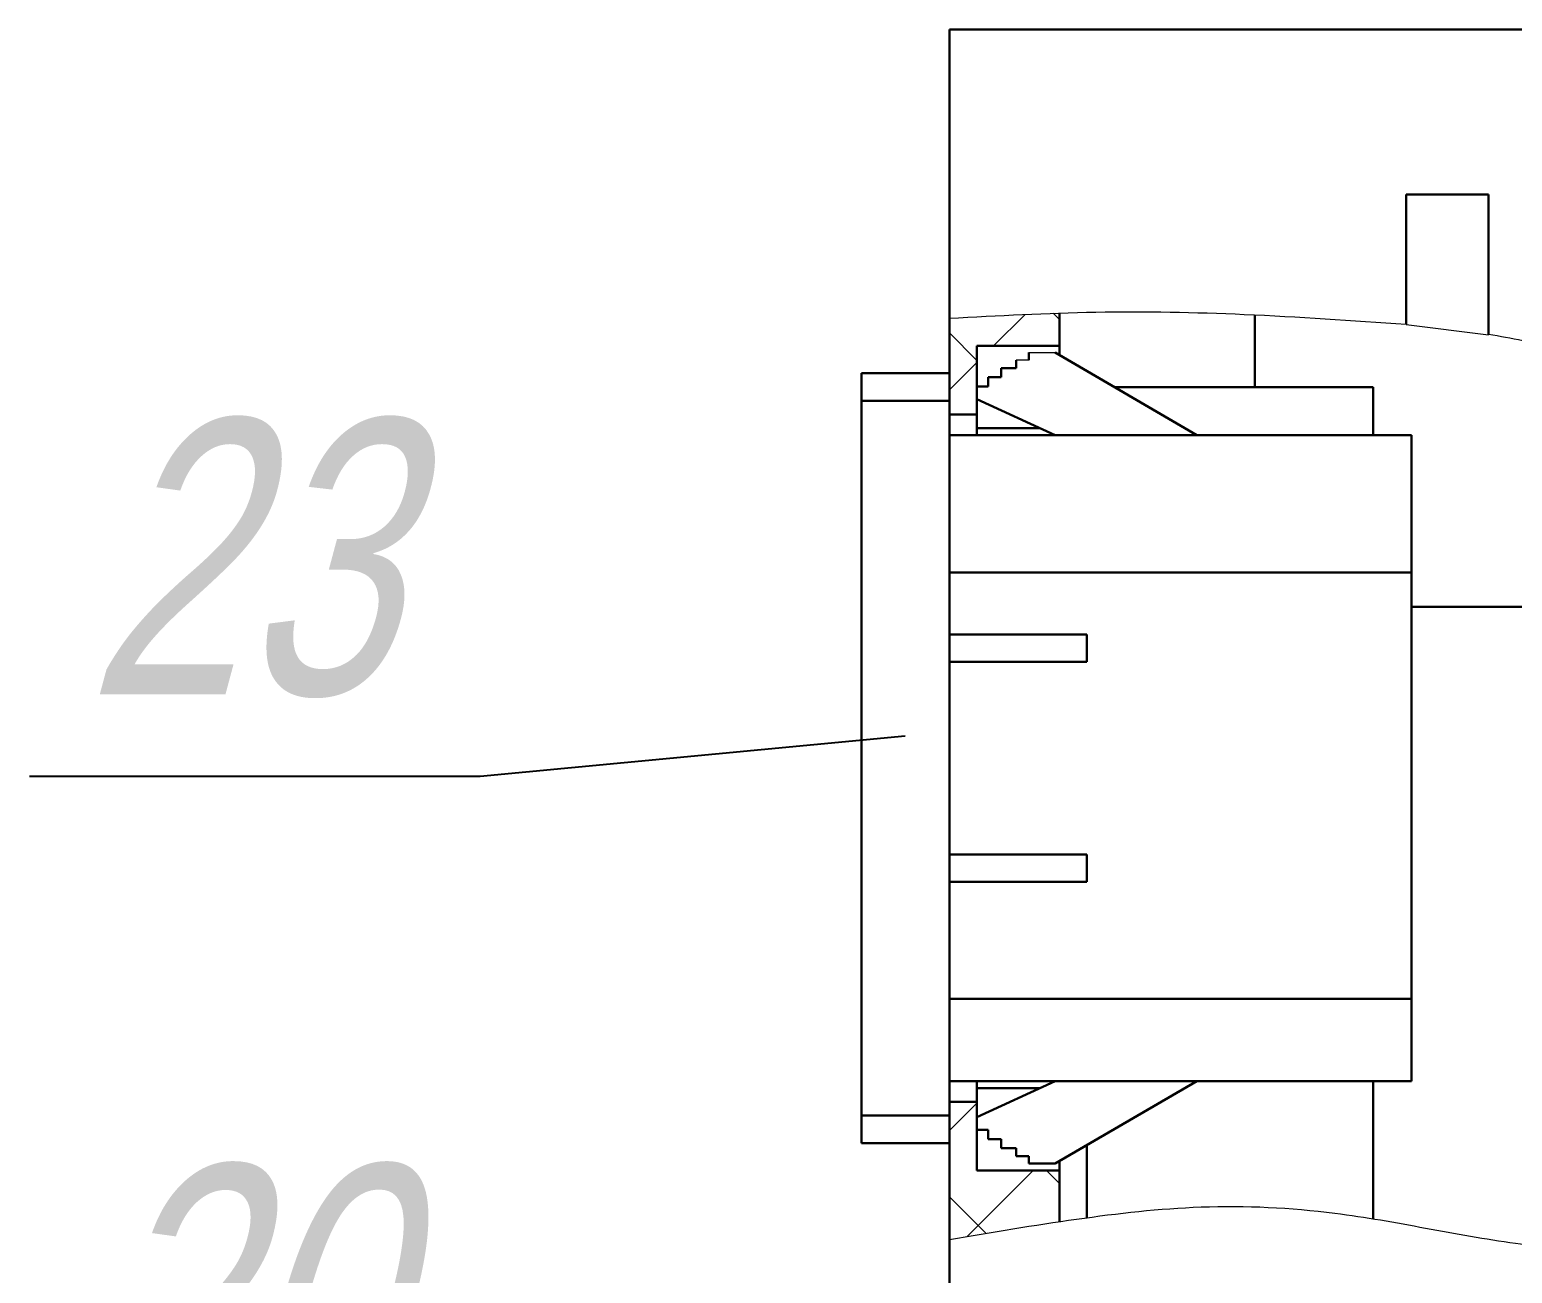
# Model space of a CAD drawing. Header units: millimetres. Extents: x 7140 to 8879, y -16257 to -5062.
# Drawn here: x 7426.27 to 7453.22, y -13279.17 to -13256.55 of the extents above; entities that cross this region are included whole.
import ezdxf

# ---------------------------------------------------------------- set-up
doc = ezdxf.new("R2010")
doc.units = ezdxf.units.MM
doc.layers.add('КА тонкая', color=7, linetype='Continuous', lineweight=15)
doc.styles.add('CLW', font='clw.shx', dxfattribs={"width": 0.75, "oblique": 15})
doc.styles.get("Standard").update_dxf_attribs({"font": 'ARIALN.TTF', "height": 3.4})
doc.dimstyles.new('SLDDIMSTYLE0', dxfattribs={"dimtxt": 0.18, "dimasz": 3.5, "dimexe": 0, "dimexo": 0.0625, "dimgap": 0, "dimtad": 0, "dimtih": 1, "dimtoh": 1, "dimdec": 0, "dimrnd": 1e-09, "dimzin": 0, "dimdsep": 46, "dimtxsty": 'Standard', "dimblk1": 'NONE', "dimblk2": 'NONE', "dimsah": 1, "dimcen": 0.09, "dimadec": 0, "dimazin": 0, "dimtfac": 3.5, "dimtdec": 0, "dimtofl": 0, "dimtmove": 0, "dimatfit": 3, "dimldrblk": 'NONE', "dimfxl": 1, "dimfrac": 2, "dimtolj": 1, "dimtzin": 0, "dimarcsym": 0})

# ---------------------------------------------------------------- blocks, each defined once
blk = doc.blocks.new('_None')

msp = doc.modelspace()

# ---------------------------------------------------------------- hatches: boundary and pattern name
at = {"layer": 'КА тонкая', "linetype": 'ByBlock', "lineweight": 15, "ltscale": 20}
h = msp.add_hatch(dxfattribs=at)
h.set_pattern_fill('ANSI37', color=256, scale=0.5)
h.set_pattern_definition([(45, (0, 0.1311), (-1.12253202, 1.12253202), []), (135, (0, 0.1311), (-1.12253202, -1.12253202), [])])
edge = h.paths.add_edge_path()
edge.add_spline(control_points=[(7444.99217, -13261.70286), (7444.32527, -13261.72543), (7443.65872, -13261.76217), (7442.99217, -13261.79892)], knot_values=[0, 0, 0, 0, 0.24097889, 0.24097889, 0.24097889, 0.24097889], degree=3, periodic=0)
edge.add_line((7442.99217, -13261.79892), (7442.99217, -13262.79892))
edge.add_line((7442.99217, -13262.79892), (7442.99217, -13263.29892))
edge.add_line((7442.99217, -13263.29892), (7442.99217, -13263.54892))
edge.add_line((7442.99217, -13263.54892), (7443.49217, -13263.54892))
edge.add_line((7443.49217, -13263.54892), (7443.49217, -13263.27036))
edge.add_line((7443.49217, -13263.27036), (7443.49217, -13263.03818))
edge.add_line((7443.49217, -13263.03818), (7443.49217, -13262.29892))
edge.add_line((7443.49217, -13262.29892), (7444.99217, -13262.29892))
edge.add_line((7444.99217, -13262.29892), (7444.99217, -13261.70286))
edge = h.paths.add_edge_path()
edge.add_line((7444.99217, -13277.29892), (7443.49217, -13277.29892))
edge.add_line((7443.49217, -13277.29892), (7443.49217, -13276.55966))
edge.add_line((7443.49217, -13276.55966), (7443.49217, -13276.32748))
edge.add_line((7443.49217, -13276.32748), (7443.49217, -13276.04892))
edge.add_line((7443.49217, -13276.04892), (7442.99217, -13276.04892))
edge.add_line((7442.99217, -13276.04892), (7442.99217, -13276.29892))
edge.add_line((7442.99217, -13276.29892), (7442.99217, -13276.79892))
edge.add_line((7442.99217, -13276.79892), (7442.99217, -13278.55117))
edge.add_spline(control_points=[(7442.99217, -13278.55117), (7443.65805, -13278.43949), (7444.32393, -13278.32782), (7444.99217, -13278.22884)], knot_values=[0, 0, 0, 0, 0.0811341, 0.0811341, 0.0811341, 0.0811341], degree=3, periodic=0)
edge.add_line((7444.99217, -13278.22884), (7444.99217, -13277.29892))

# ---------------------------------------------------------------- linework, layer by layer
at = {"color": 7, "linetype": 'Continuous', "lineweight": 30}
for p, q in [((7442.99217, -13256.54892), (7460.99217, -13256.54892)), ((7442.99217, -13261.79892), (7442.99217, -13256.54892)), ((7451.29217, -13259.54892), (7452.79217, -13259.54892)), ((7451.29217, -13259.54892), (7451.29217, -13261.90613)), ((7452.79217, -13259.54892), (7452.79217, -13262.08669)), ((7442.99217, -13262.79892), (7442.99217, -13261.79892)), ((7444.99217, -13262.29892), (7444.99217, -13261.69833)), ((7448.29217, -13261.72561), (7448.29217, -13261.72609)), ((7448.54217, -13263.04892), (7448.54217, -13261.73925)), ((7443.49217, -13262.29892), (7444.99217, -13262.29892)), ((7443.49217, -13263.03818), (7443.49217, -13262.29892)), ((7444.43262, -13262.42392), (7444.43262, -13262.56023)), ((7444.91427, -13262.42392), (7447.49217, -13263.92392)), ((7444.99217, -13262.29892), (7444.99217, -13262.46925)), ((7444.20319, -13262.56023), (7444.20319, -13262.70347)), ((7441.39217, -13262.79892), (7442.99217, -13262.79892)), ((7441.39217, -13263.29892), (7441.39217, -13262.79892)), ((7442.99217, -13262.79892), (7442.99217, -13263.29892)), ((7443.69887, -13262.86974), (7443.69887, -13263.03818)), ((7443.93483, -13262.86974), (7443.69887, -13262.86974)), ((7443.93483, -13262.70347), (7443.93483, -13262.86974)), ((7444.20319, -13262.70347), (7443.93483, -13262.70347)), ((7443.49217, -13263.03818), (7443.49217, -13263.27036)), ((7443.69887, -13263.03818), (7443.49217, -13263.03818)), ((7445.98839, -13263.04892), (7450.69217, -13263.04892)), ((7450.69217, -13263.04892), (7450.69217, -13263.92392)), ((7441.39217, -13276.29892), (7441.39217, -13263.29892)), ((7442.99217, -13263.29892), (7441.39217, -13263.29892)), ((7442.99217, -13276.29892), (7442.99217, -13263.29892)), ((7443.49217, -13263.54892), (7443.49217, -13263.27036)), ((7443.49217, -13263.27036), (7444.91427, -13263.92392)), ((7443.49217, -13263.54892), (7442.99217, -13263.54892)), ((7443.49217, -13263.92392), (7443.49217, -13263.54892)), ((7442.99217, -13263.92392), (7451.39217, -13263.92392)), ((7451.39217, -13263.92392), (7451.39217, -13266.42392)), ((7451.39217, -13266.42392), (7442.99217, -13266.42392)), ((7451.39217, -13266.42392), (7451.39217, -13274.17392)), ((7455.54217, -13267.04892), (7451.39217, -13267.04892)), ((7445.49217, -13267.54892), (7442.99217, -13267.54892)), ((7445.49217, -13268.04892), (7445.49217, -13267.54892)), ((7445.49217, -13268.04892), (7442.99217, -13268.04892)), ((7442.99217, -13271.54892), (7445.49217, -13271.54892)), ((7445.49217, -13272.04892), (7445.49217, -13271.54892)), ((7442.99217, -13272.04892), (7445.49217, -13272.04892)), ((7442.99217, -13274.17392), (7451.39217, -13274.17392)), ((7451.39217, -13274.17392), (7451.39217, -13275.67392)), ((7451.39217, -13275.67392), (7442.99217, -13275.67392)), ((7443.49217, -13276.04892), (7443.49217, -13275.67392)), ((7444.91427, -13275.67392), (7443.49217, -13276.32748)), ((7447.49217, -13275.67392), (7444.91427, -13277.17392)), ((7450.69217, -13278.17841), (7450.69217, -13275.67392)), ((7443.49217, -13276.04892), (7442.99217, -13276.04892)), ((7443.49217, -13276.32748), (7443.49217, -13276.04892)), ((7441.39217, -13276.29892), (7442.99217, -13276.29892)), ((7441.39217, -13276.79892), (7441.39217, -13276.29892)), ((7442.99217, -13276.29892), (7442.99217, -13276.79892)), ((7443.49217, -13276.55966), (7443.49217, -13276.32748)), ((7443.49217, -13277.29892), (7443.49217, -13276.55966)), ((7443.49217, -13276.55966), (7443.69887, -13276.55966)), ((7443.69887, -13276.55966), (7443.69887, -13276.7281)), ((7442.99217, -13276.79892), (7441.39217, -13276.79892)), ((7442.99217, -13278.55117), (7442.99217, -13276.79892)), ((7443.69887, -13276.7281), (7443.93483, -13276.7281)), ((7443.93483, -13276.7281), (7443.93483, -13276.89436)), ((7443.93483, -13276.89436), (7444.20319, -13276.89436)), ((7444.20319, -13276.89436), (7444.20319, -13277.03761)), ((7445.49217, -13278.16521), (7445.49217, -13276.83765)), ((7444.20319, -13277.03761), (7444.43262, -13277.03761)), ((7444.43262, -13277.03761), (7444.43262, -13277.17392)), ((7444.43262, -13277.17392), (7444.91427, -13277.17392)), ((7444.99217, -13277.12859), (7444.99217, -13277.29892)), ((7444.99217, -13277.29892), (7443.49217, -13277.29892)), ((7444.99217, -13278.23004), (7444.99217, -13277.29892)), ((7451.29217, -13278.28027), (7451.29217, -13278.27892)), ((7442.99217, -13280.99028), (7442.99217, -13278.55117))]:
    msp.add_line(p, q, dxfattribs=at)
at = {"color": 7, "linetype": 'Continuous', "lineweight": 0}
for p, q in [((7451.29217, -13261.91035), (7452.79217, -13262.09845)), ((7444.43262, -13262.42392), (7444.91427, -13262.42392)), ((7444.43262, -13262.56023), (7444.20319, -13262.56023))]:
    msp.add_line(p, q, dxfattribs=at)
at = {"color": 8, "linetype": 'Continuous', "lineweight": 30}
for p, q in [((7444.64228, -13263.79892), (7443.49217, -13263.79892)), ((7443.49217, -13275.79892), (7444.64228, -13275.79892))]:
    msp.add_line(p, q, dxfattribs=at)
at = {"color": 7, "linetype": 'Continuous', "lineweight": 0}
for points, knots in [([(7442.99217, -13261.79892), (7443.8784, -13261.75006), (7445.66392, -13261.65164), (7448.4352, -13261.70854), (7450.31281, -13261.8384), (7451.29217, -13261.90613)], [0, 0, 0, 0, 0.32040124, 0.64552309, 1, 1, 1, 1]), ([(7452.79217, -13262.08669), (7453.20708, -13262.16102), (7454.00521, -13262.30401), (7455.11143, -13262.66732), (7456.15025, -13263.22116), (7456.96898, -13264.19307), (7457.33127, -13265.56722), (7457.3508, -13266.53298), (7457.36123, -13267.04892)], [0, 0, 0, 0, 0.165007591, 0.317413549, 0.454745737, 0.621661995, 0.797884896, 1, 1, 1, 1]), ([(7442.99217, -13278.55117), (7443.76156, -13278.42214), (7445.27824, -13278.16777), (7447.61723, -13277.89539), (7449.75343, -13277.99944), (7451.64408, -13278.34437), (7453.22113, -13278.63413), (7454.57635, -13278.77733), (7455.65329, -13278.68551), (7456.4432, -13278.29865), (7456.90761, -13277.55201), (7457.17713, -13276.42616), (7457.23387, -13274.8847), (7457.17076, -13272.9913), (7457.14778, -13271.00893), (7457.28944, -13269.02315), (7457.33721, -13267.70957), (7457.36123, -13267.04892)], [0, 0, 0, 0, 0.09374592, 0.18480037, 0.28235682, 0.34923321, 0.41560055, 0.47506526, 0.51243736, 0.54430949, 0.57650268, 0.61423286, 0.68262932, 0.76092373, 0.84207769, 0.92057473, 1, 1, 1, 1])]:
    msp.add_open_spline(points, degree=3, knots=knots, dxfattribs=at)

# ---------------------------------------------------------------- texts
at = {"color": 7, "linetype": 'Continuous', "lineweight": 0, "char_height": 5, "attachment_point": 2, "style": 'CLW'}
for s, insert in [('23', (7430.08368, -13263.63698)), ('20', (7430.00303, -13277.2023))]:
    msp.add_mtext(s, dxfattribs=dict(at, insert=insert))

# ---------------------------------------------------------------- leaders
at = {"color": 7, "linetype": 'Continuous', "lineweight": 0, "has_arrowhead": 0}
msp.add_leader([(7442.18537, -13269.39855), (7434.4637, -13270.13261), (7426.27139, -13270.13261)], dimstyle='SLDDIMSTYLE0', dxfattribs=at)

doc.saveas('drawing.dxf')
